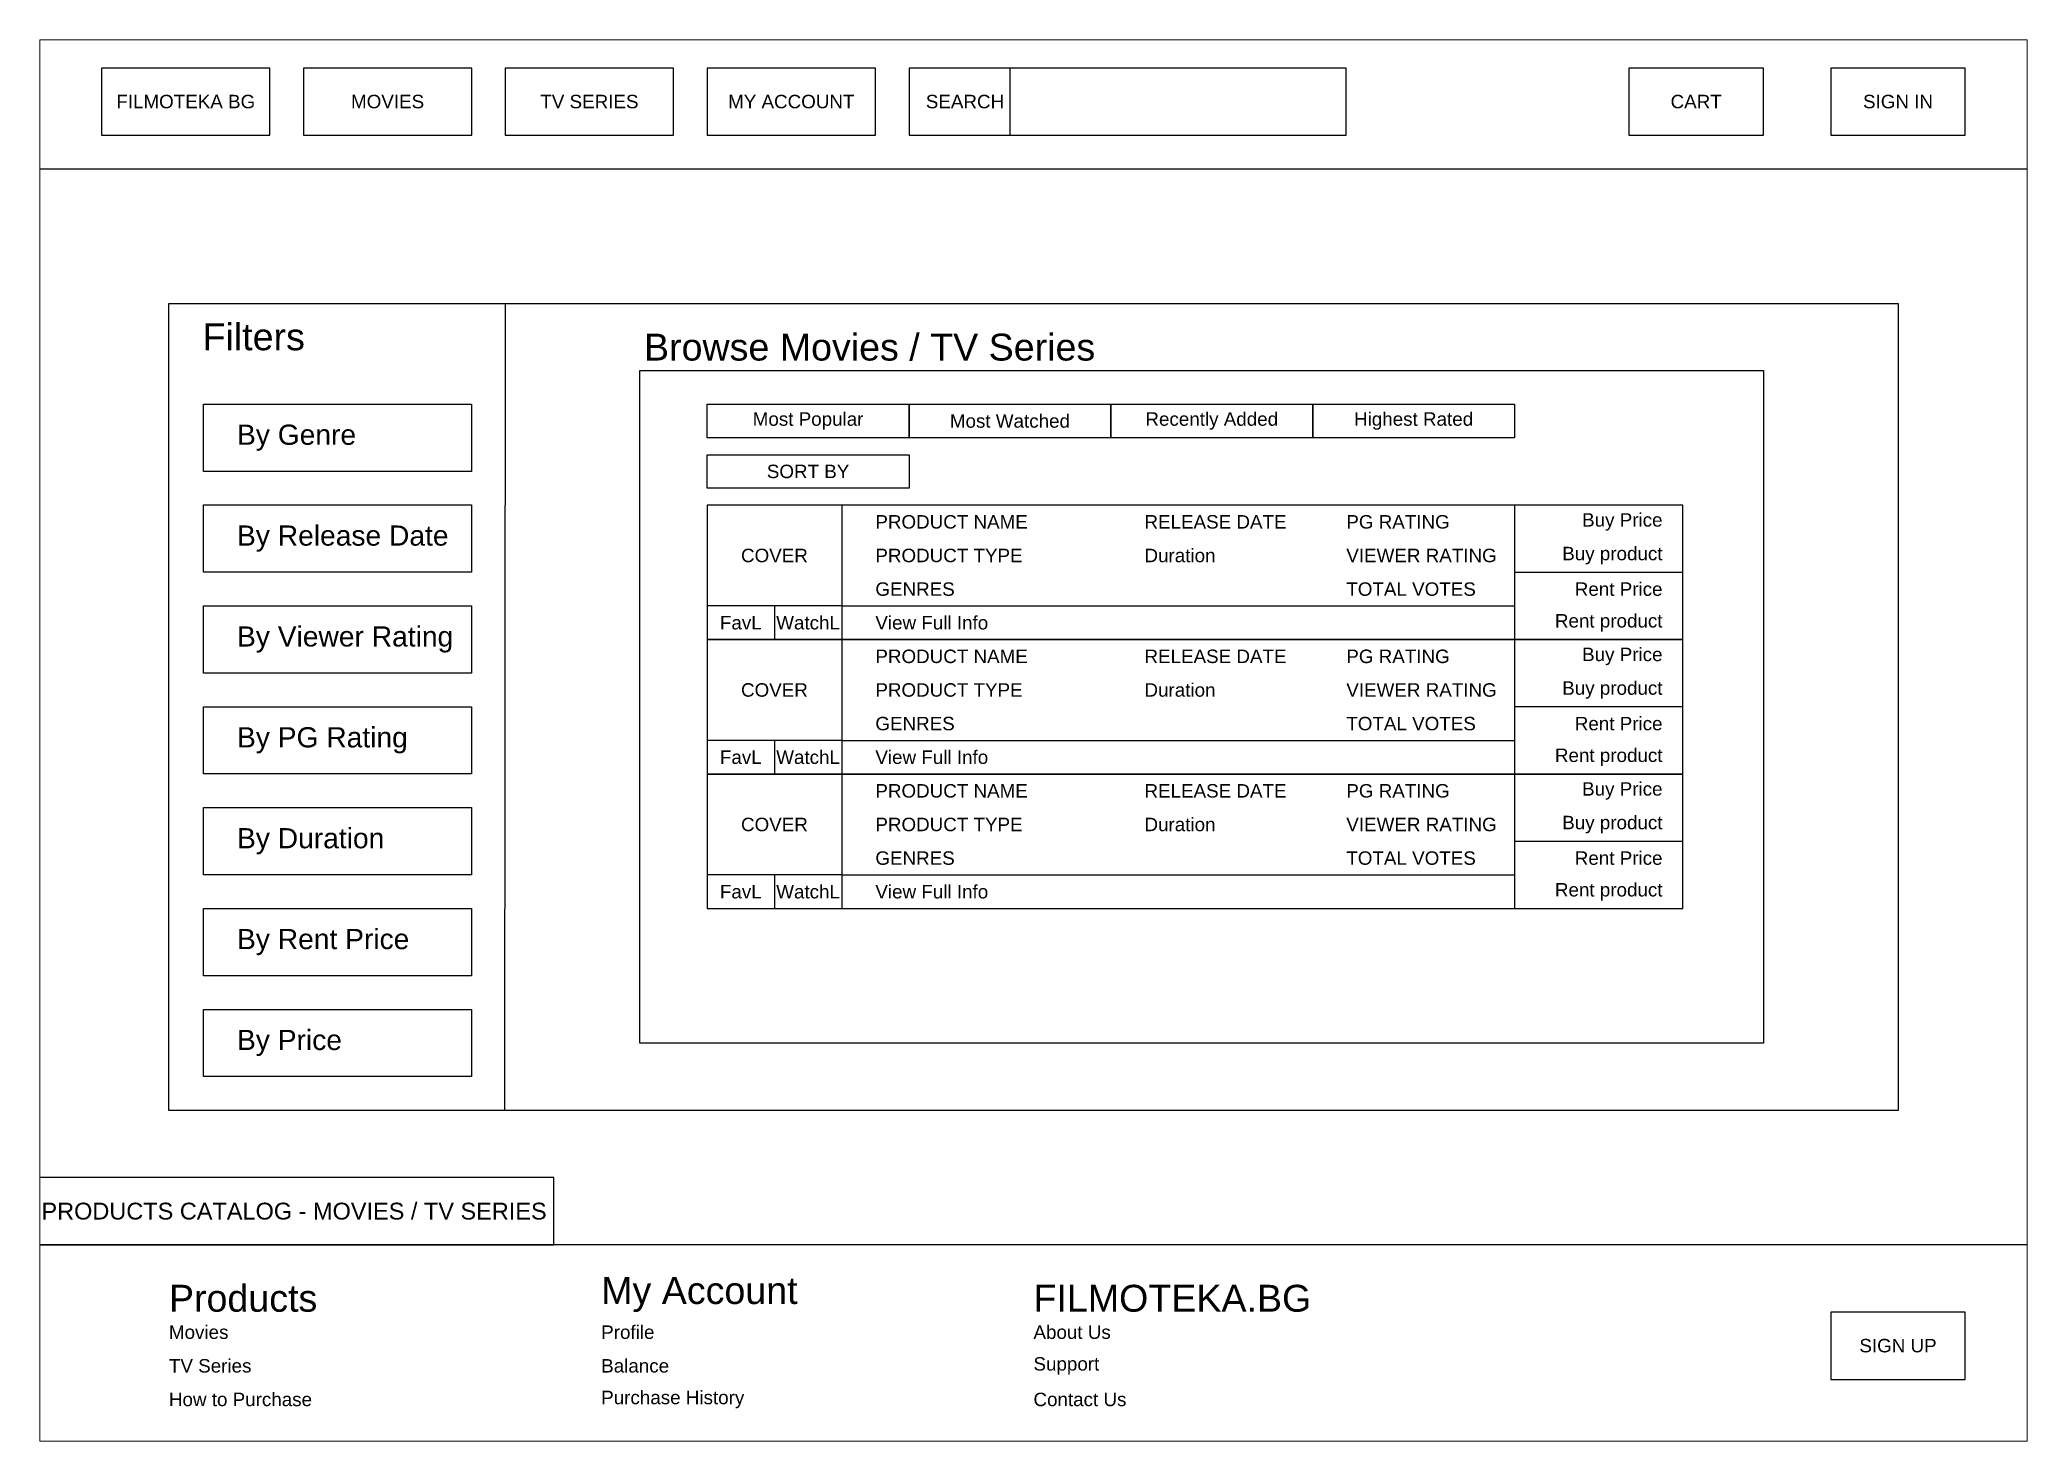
# Paper-space layout 'Catalog' of a CAD drawing. Header units: inches, sheet in millimetres. Extents: x 0 to 295, y 0 to 208.
# The model-space entities are those that its viewports show. They can reach past a viewport. Long polylines and large blocks are cut down to what shows.
import ezdxf

# ---------------------------------------------------------------- set-up
doc = ezdxf.new("R2010")
doc.units = ezdxf.units.IN
doc.header["$MEASUREMENT"] = 0
doc.styles.get("Standard").update_dxf_attribs({"font": 'arial.ttf'})

msp = doc.modelspace()

# ---------------------------------------------------------------- linework, layer by layer
for p, q in [((807.79, 553.89), (807.79, 548.89)), ((807.79, 533.89), (807.79, 528.89)), ((807.79, 513.89), (807.79, 508.89))]:
    msp.add_line(p, q)
for points in [[(697.79, 638.89), (697.79, 428.89), (994.79, 428.89), (994.79, 638.89)], [(697.79, 638.89), (697.79, 618.89), (994.79, 618.89), (994.79, 638.89)], [(707.79, 633.89), (707.79, 623.89), (732.79, 623.89), (732.79, 633.89)], [(737.79, 633.89), (737.79, 623.89), (762.79, 623.89), (762.79, 633.89)], [(767.79, 633.89), (767.79, 623.89), (792.79, 623.89), (792.79, 633.89)], [(797.79, 633.89), (797.79, 623.89), (822.79, 623.89), (822.79, 633.89)], [(827.79, 633.89), (827.79, 623.89), (892.79, 623.89), (892.79, 633.89)], [(934.79, 633.89), (934.79, 623.89), (954.79, 623.89), (954.79, 633.89)], [(964.79, 633.89), (964.79, 623.89), (984.79, 623.89), (984.79, 633.89)], [(717.79, 598.89), (974.79, 598.89), (974.79, 478.89), (717.79, 478.89)], [(717.79, 598.89), (767.79, 598.89), (767.65, 478.89), (717.79, 478.89)], [(787.79, 588.89), (954.79, 588.89), (954.79, 488.89), (787.79, 488.89)], [(762.78, 573.91), (722.91, 573.91), (722.91, 583.91), (762.78, 583.91)], [(797.79, 583.89), (827.79, 583.89), (827.79, 578.89), (797.79, 578.89)], [(827.79, 583.89), (857.79, 583.89), (857.79, 578.89), (827.79, 578.89)], [(857.79, 583.89), (887.79, 583.89), (887.79, 578.89), (857.79, 578.89)], [(887.79, 583.89), (917.79, 583.89), (917.79, 578.89), (887.79, 578.89)], [(797.79, 571.39), (797.79, 576.39), (827.79, 576.39), (827.79, 571.39)], [(762.78, 558.91), (722.91, 558.91), (722.91, 568.91), (762.78, 568.91)], [(942.79, 568.89), (797.79, 568.89), (797.79, 548.89), (942.79, 548.89)], [(762.78, 543.91), (722.91, 543.91), (722.91, 553.91), (762.78, 553.91)], [(942.79, 548.89), (797.79, 548.89), (797.79, 528.89), (942.79, 528.89)], [(762.78, 528.91), (722.91, 528.91), (722.91, 538.91), (762.78, 538.91)], [(942.79, 528.89), (797.79, 528.89), (797.79, 508.89), (942.79, 508.89)], [(762.78, 513.91), (722.91, 513.91), (722.91, 523.91), (762.78, 523.91)], [(762.78, 498.91), (722.91, 498.91), (722.91, 508.91), (762.78, 508.91)], [(762.78, 483.91), (722.91, 483.91), (722.91, 493.91), (762.78, 493.91)], [(697.79, 468.89), (697.79, 458.89), (774.99, 458.89), (774.99, 468.89)], [(697.79, 458.89), (697.79, 428.89), (994.79, 428.89), (994.79, 458.89)], [(964.79, 448.89), (964.79, 438.89), (984.79, 438.89), (984.79, 448.89)]]:
    msp.add_lwpolyline(points, close=True)
for points in [[(842.79, 633.89), (842.79, 623.89)], [(817.79, 568.89), (817.79, 548.89)], [(917.79, 568.89), (917.79, 548.89)], [(942.79, 558.89), (917.79, 558.89)], [(817.79, 553.89), (797.79, 553.89)], [(817.79, 553.89), (917.79, 553.89)], [(817.79, 548.89), (817.79, 528.89)], [(917.79, 548.89), (917.79, 528.89)], [(942.79, 538.89), (917.79, 538.89)], [(817.79, 533.89), (797.79, 533.89)], [(817.79, 533.89), (917.79, 533.89)], [(817.79, 528.89), (817.79, 508.89)], [(917.79, 528.89), (917.79, 508.89)], [(942.79, 518.89), (917.79, 518.89)], [(817.79, 513.89), (797.79, 513.89)], [(817.79, 513.89), (917.79, 513.89)]]:
    msp.add_lwpolyline(points)

# ---------------------------------------------------------------- texts
for s, width, insert, char_height, attachment_point in [('FILMOTEKA BG', 23.0842, (720.29, 628.89), 2, 5), ('MOVIES', 23.0842, (750.29, 628.89), 2, 5), ('TV SERIES', 23.0842, (780.29, 628.89), 2, 5), ('MY ACCOUNT', 23.0842, (810.29, 628.89), 2, 5), ('SEARCH', 23.0842, (830.29, 628.89), 2, 4), ('CART', 23.0842, (944.79, 628.89), 2, 5), ('SIGN IN', 23.0842, (974.79, 628.89), 2, 5), ('Browse Movies / TV Series', 95.0468, (788.4, 592.36), 4, 4), ('Most Popular', 23.0842, (812.79, 581.39), 2, 5), ('Most Watched', 23.0842, (842.79, 581.39), 2, 5), ('Recently Added', 23.0842, (872.79, 581.39), 2, 5), ('Highest Rated', 23.0842, (902.79, 581.39), 2, 5), ('By Genre', 36.4583, (727.91, 578.91), 3, 4), ('SORT BY', 23.0842, (812.79, 573.89), 2, 5), ('PRODUCT NAME', 23.0842, (822.79, 566.39), 2, 4), ('RELEASE DATE', 23.0842, (862.79, 566.39), 2, 4), ('PG RATING', 23.0842, (892.79, 566.39), 2, 4), ('Buy Price', 17.4579, (939.79, 566.39), 2, 6), ('By Release Date', 36.4583, (727.91, 563.91), 3, 4), ('COVER', 23.0842, (807.79, 561.39), 2, 5), ('PRODUCT TYPE', 23.0842, (822.79, 561.39), 2, 4), ('Duration', 23.0842, (862.79, 561.39), 2, 4), ('VIEWER RATING', 23.0842, (892.79, 561.39), 2, 4), ('GENRES', 23.0842, (822.79, 556.39), 2, 4), ('TOTAL VOTES', 23.0842, (892.79, 556.39), 2, 4), ('Rent Price', 17.4579, (939.79, 556.39), 2, 6), ('By Viewer Rating', 36.4583, (727.91, 548.91), 3, 4), ('PRODUCT NAME', 23.0842, (822.79, 546.39), 2, 4), ('RELEASE DATE', 23.0842, (862.79, 546.39), 2, 4), ('PG RATING', 23.0842, (892.79, 546.39), 2, 4), ('Buy Price', 17.4579, (939.79, 546.39), 2, 6), ('COVER', 23.0842, (807.79, 541.39), 2, 5), ('PRODUCT TYPE', 23.0842, (822.79, 541.39), 2, 4), ('Duration', 23.0842, (862.79, 541.39), 2, 4), ('VIEWER RATING', 23.0842, (892.79, 541.39), 2, 4), ('By PG Rating', 36.4583, (727.91, 533.91), 3, 4), ('GENRES', 23.0842, (822.79, 536.39), 2, 4), ('TOTAL VOTES', 23.0842, (892.79, 536.39), 2, 4), ('Rent Price', 17.4579, (939.79, 536.39), 2, 6), ('PRODUCT NAME', 23.0842, (822.79, 526.39), 2, 4), ('RELEASE DATE', 23.0842, (862.79, 526.39), 2, 4), ('PG RATING', 23.0842, (892.79, 526.39), 2, 4), ('Buy Price', 17.4579, (939.79, 526.39), 2, 6), ('By Duration', 36.4583, (727.91, 518.91), 3, 4), ('COVER', 23.0842, (807.79, 521.39), 2, 5), ('PRODUCT TYPE', 23.0842, (822.79, 521.39), 2, 4), ('Duration', 23.0842, (862.79, 521.39), 2, 4), ('VIEWER RATING', 23.0842, (892.79, 521.39), 2, 4), ('GENRES', 23.0842, (822.79, 516.39), 2, 4), ('TOTAL VOTES', 23.0842, (892.79, 516.39), 2, 4), ('Rent Price', 17.4579, (939.79, 516.39), 2, 6), ('By Rent Price', 36.4583, (727.91, 503.91), 3, 4), ('By Price', 36.4583, (727.91, 488.91), 3, 4), ('Products', 23.0842, (717.79, 448.89), 4, 7), ('My Account', 30.4886, (782.04, 448.89), 4, 7), ('FILMOTEKA.BG', 23.0842, (846.29, 448.89), 4, 7), ('SIGN UP', 23.0842, (974.79, 443.89), 2, 5)]:
    msp.add_mtext_dynamic_manual_height_columns(s, width=width, gutter_width=1, heights=[0], dxfattribs=dict(insert=insert, char_height=char_height, attachment_point=attachment_point))
at = {"color": 5}
for s, width, insert, char_height, attachment_point in [('Filters', 36.4583, (722.79, 593.89), 4, 4), ('Buy product', 25.6888, (939.79, 561.39), 2, 6), ('WatchL', 23.0842, (812.79, 551.39), 2, 5), ('View Full Info', 23.0842, (822.79, 551.39), 2, 4), ('Rent product', 27.949, (939.79, 551.39), 2, 6), ('FavL', 23.0842, (802.79, 551.39), 2, 5), ('Buy product', 25.6888, (939.79, 541.39), 2, 6), ('FavL', 23.0842, (802.79, 531.39), 2, 5), ('WatchL', 23.0842, (812.79, 531.39), 2, 5), ('View Full Info', 23.0842, (822.79, 531.39), 2, 4), ('Rent product', 27.949, (939.79, 531.39), 2, 6), ('Buy product', 25.6888, (939.79, 521.39), 2, 6), ('FavL', 23.0842, (802.79, 511.39), 2, 5), ('WatchL', 23.0842, (812.79, 511.39), 2, 5), ('View Full Info', 23.0842, (822.79, 511.39), 2, 4), ('Rent product', 27.949, (939.79, 511.39), 2, 6), ('Movies', 23.0842, (717.79, 445.89), 2, 4), ('Profile', 23.0842, (782.04, 445.89), 2, 4), ('About Us', 23.0842, (846.29, 445.89), 2, 4), ('TV Series', 23.0842, (717.79, 440.89), 2, 4), ('Balance', 23.0842, (782.04, 440.89), 2, 4), ('Support', 23.0842, (846.29, 440.89), 2, 4), ('Purchase History', 23.0842, (782.04, 435.89), 2, 4), ('How to Purchase', 23.0842, (717.79, 435.89), 2, 4), ('Contact Us', 23.0842, (846.29, 435.89), 2, 4)]:
    msp.add_mtext_dynamic_manual_height_columns(s, width=width, gutter_width=1, heights=[0], dxfattribs=dict(at, insert=insert, char_height=char_height, attachment_point=attachment_point))
at = {"color": 1, "insert": (736.39, 463.89), "char_height": 2.5, "attachment_point": 5}
msp.add_mtext_dynamic_manual_height_columns('PRODUCTS CATALOG - MOVIES / TV SERIES', width=75.3823, gutter_width=1, heights=[0], dxfattribs=at)

psp = doc.layouts.new('Catalog')

# ---------------------------------------------------------------- viewports
at = {"layer": '0'}
psp.add_viewport(center=(147.7, 104.21), size=(295.41, 208.4145), view_center_point=(846.29, 533.89), view_height=208.4146, dxfattribs=at)

doc.saveas('drawing.dxf')
